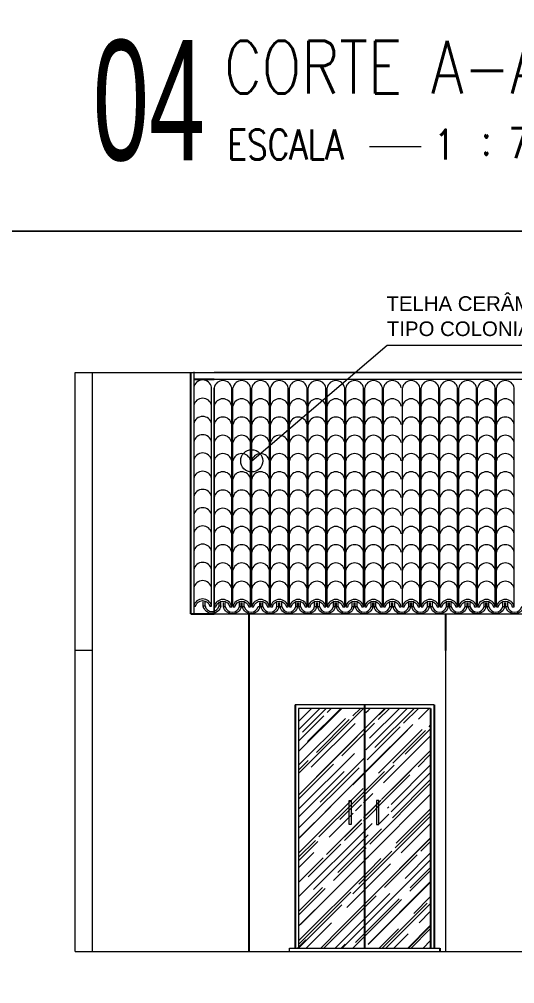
# Model space of a CAD drawing. Header units: millimetres. Extents: x 1345 to 2117, y 1214 to 1365.
# Drawn here: x 1879.66 to 1883.94, y 1279.62 to 1287.95 of the extents above; entities that cross this region are included whole.
import ezdxf
from ezdxf.enums import TextEntityAlignment as Align

# ---------------------------------------------------------------- set-up
doc = ezdxf.new("R2010")
doc.units = ezdxf.units.MM
doc.header["$LTSCALE"] = 0.5
doc.linetypes.add('HIDDEN2', pattern=[0.1875, 0.125, -0.0625])
for name, color, linetype in [('02', 2, 'Continuous'), ('10', 254, 'Continuous'), ('COTAS', 7, 'Continuous'), ('DIVERSOS', 4, 'Continuous'), ('PAGPISO', 8, 'Continuous'), ('parede', 2, 'Continuous'), ('texto pequeno', 3, 'Continuous'), ('V5', 4, 'Continuous')]:
    doc.layers.add(name, color=color, linetype=linetype)
for name, color, linetype, lineweight in [('E-TXT-G', 3, 'Continuous', 30), ('E-TXT-W', 7, 'Continuous', 15), ('E-TXT-Y', 2, 'Continuous', 40)]:
    doc.layers.add(name, color=color, linetype=linetype, lineweight=lineweight)
doc.styles.add('REG140', font='romans.shx', dxfattribs={"width": 0.8, "height": 0.35})
doc.styles.add('REG80', font='romans.shx', dxfattribs={"width": 0.8, "height": 0.1})
doc.styles.add('SANSSERIF', font='sas_____.pfb', dxfattribs={"height": 1})
doc.styles.add('SANSSERIF2', font='sanssb__.ttf', dxfattribs={"width": 0.8})

# ---------------------------------------------------------------- blocks, each defined once
blk = doc.blocks.new('IND_DES')
at = {"layer": 'E-TXT-W'}
blk.add_line((0.0269, -0.2428), (0.1984, -0.2428), dxfattribs=at)
at = {"layer": 'E-TXT-G', "style": 'REG80', "width": 0.8}
for s, p in [('ESCALA', (-0.4463, -0.2864)), ('1', (0.2426, -0.2864)), (':', (0.3988, -0.2706))]:
    blk.add_text(s, height=0.1, dxfattribs=at).set_placement(p)
blk.add_attdef('ESCALA', (0.4897, -0.2812), '', height=0.1, dxfattribs=at)
at = {"layer": 'E-TXT-W', "style": 'SANSSERIF2', "width": 0.6}
blk.add_attdef('00', text='', height=0.4, dxfattribs=at).set_placement((-0.7083, -0.2881), align=Align.CENTER)
at = {"layer": 'E-TXT-Y', "style": 'REG140', "width": 0.8}
for tag, p in [('PROJETO', (-0.4563, 0.1829)), ('DESENHO', (-0.4582, -0.0658))]:
    blk.add_attdef(tag, p, '', height=0.175, dxfattribs=at)

msp = doc.modelspace()

# ---------------------------------------------------------------- linework, layer by layer
at = {"color": 4, "linetype": 'ByBlock'}
for p, q in [((1881.1433, 1282.8159), (1881.1433, 1284.8989)), ((1881.3433, 1284.8389), (1881.1684, 1284.8389))]:
    msp.add_line(p, q, dxfattribs=at)
at = {"lineweight": 18}
for p, q in [((1881.2496, 1282.8833), (1881.2496, 1282.9184)), ((1881.2652, 1282.8833), (1881.2652, 1282.9184)), ((1881.3865, 1282.8833), (1881.3865, 1282.9184)), ((1881.402, 1282.8833), (1881.402, 1282.9184)), ((1881.4246, 1282.878), (1881.4246, 1282.9131)), ((1881.4402, 1282.878), (1881.4402, 1282.9131)), ((1881.5614, 1282.878), (1881.5614, 1282.9131)), ((1881.577, 1282.878), (1881.577, 1282.9131)), ((1881.5872, 1282.878), (1881.5872, 1282.9131)), ((1881.6027, 1282.878), (1881.6027, 1282.9131)), ((1881.7396, 1282.878), (1881.7396, 1282.9131)), ((1881.7497, 1282.878), (1881.7497, 1282.9131)), ((1881.7653, 1282.878), (1881.7653, 1282.9131)), ((1881.8866, 1282.878), (1881.8866, 1282.9131)), ((1881.9021, 1282.878), (1881.9021, 1282.9131)), ((1881.9123, 1282.878), (1881.9123, 1282.9131)), ((1881.9279, 1282.878), (1881.9279, 1282.9131)), ((1882.0491, 1282.878), (1882.0491, 1282.9131)), ((1882.0647, 1282.878), (1882.0647, 1282.9131)), ((1882.0749, 1282.878), (1882.0749, 1282.9131)), ((1882.0905, 1282.878), (1882.0905, 1282.9131)), ((1882.2117, 1282.878), (1882.2117, 1282.9131)), ((1882.2273, 1282.878), (1882.2273, 1282.9131)), ((1882.2374, 1282.878), (1882.2374, 1282.9131)), ((1882.253, 1282.878), (1882.253, 1282.9131)), ((1882.3743, 1282.878), (1882.3743, 1282.9131)), ((1882.3898, 1282.878), (1882.3898, 1282.9131)), ((1882.4, 1282.878), (1882.4, 1282.9131)), ((1882.4156, 1282.878), (1882.4156, 1282.9131)), ((1882.5368, 1282.878), (1882.5368, 1282.9131)), ((1882.5524, 1282.878), (1882.5524, 1282.9131)), ((1882.5626, 1282.878), (1882.5626, 1282.9131)), ((1882.5782, 1282.878), (1882.5782, 1282.9131)), ((1882.6994, 1282.878), (1882.6994, 1282.9131)), ((1882.715, 1282.878), (1882.715, 1282.9131)), ((1882.7251, 1282.878), (1882.7251, 1282.9131)), ((1882.7407, 1282.878), (1882.7407, 1282.9131)), ((1882.862, 1282.878), (1882.862, 1282.9131)), ((1882.8776, 1282.878), (1882.8776, 1282.9131)), ((1882.8877, 1282.878), (1882.8877, 1282.9131)), ((1882.9033, 1282.878), (1882.9033, 1282.9131)), ((1883.0245, 1282.878), (1883.0245, 1282.9131)), ((1883.0401, 1282.878), (1883.0401, 1282.9131)), ((1883.0503, 1282.878), (1883.0503, 1282.9131)), ((1883.0659, 1282.878), (1883.0659, 1282.9131)), ((1883.1871, 1282.878), (1883.1871, 1282.9131)), ((1883.2027, 1282.878), (1883.2027, 1282.9131)), ((1883.2129, 1282.878), (1883.2129, 1282.9131)), ((1883.2284, 1282.878), (1883.2284, 1282.9131)), ((1883.3497, 1282.878), (1883.3497, 1282.9131)), ((1883.3653, 1282.878), (1883.3653, 1282.9131)), ((1883.3754, 1282.878), (1883.3754, 1282.9131)), ((1883.391, 1282.878), (1883.391, 1282.9131)), ((1883.5123, 1282.878), (1883.5123, 1282.9131)), ((1883.5278, 1282.878), (1883.5278, 1282.9131)), ((1883.538, 1282.878), (1883.538, 1282.9131)), ((1883.5536, 1282.878), (1883.5536, 1282.9131)), ((1883.6748, 1282.878), (1883.6748, 1282.9131)), ((1883.6904, 1282.878), (1883.6904, 1282.9131)), ((1883.7006, 1282.878), (1883.7006, 1282.9131)), ((1883.7162, 1282.878), (1883.7162, 1282.9131)), ((1883.8374, 1282.878), (1883.8374, 1282.9131)), ((1883.853, 1282.878), (1883.853, 1282.9131)), ((1883.8631, 1282.878), (1883.8631, 1282.9131)), ((1883.8787, 1282.878), (1883.8787, 1282.9131)), ((1881.3433, 1282.8159), (1882.9691, 1282.8159)), ((1881.9936, 1282.8159), (1883.6193, 1282.8159)), ((1882.6439, 1282.8159), (1884.2696, 1282.8159)), ((1883.2941, 1282.8159), (1884.9199, 1282.8159))]:
    msp.add_line(p, q, dxfattribs=at)
at = {"color": 7, "linetype": 'ByBlock'}
for p, q in [((1881.1433, 1282.8159), (1881.3433, 1282.8159)), ((1882.0433, 1282.0289), (1882.0433, 1279.9289)), ((1882.6433, 1282.0289), (1882.6433, 1279.9289)), ((1883.2133, 1281.9989), (1883.2133, 1279.9289)), ((1883.2433, 1282.0289), (1883.2433, 1279.9289)), ((1883.2933, 1279.9289), (1883.2933, 1279.8989))]:
    msp.add_line(p, q, dxfattribs=at)
at = {"color": 2, "linetype": 'ByBlock'}
for p, q in [((1881.6433, 1282.8176), (1881.6433, 1279.8989)), ((1883.3433, 1282.4989), (1883.3433, 1282.8159))]:
    msp.add_line(p, q, dxfattribs=at)
at = {"lineweight": 18, "flags": 128}
for points in [[(1881.1684, 1282.8812), (1881.1839, 1282.8812, -0.788263), (1881.3052, 1282.8812), (1881.3208, 1282.8812, 0.827036)], [(1881.3433, 1282.8759), (1881.3589, 1282.8759, -0.788263), (1881.4801, 1282.8759), (1881.4957, 1282.8759, 0.827036)], [(1881.5059, 1282.8759), (1881.5215, 1282.8759, -0.788263), (1881.6427, 1282.8759), (1881.6583, 1282.8759, 0.827036)], [(1881.6684, 1282.8759), (1881.684, 1282.8759, -0.788263), (1881.8053, 1282.8759), (1881.8209, 1282.8759, 0.827036)], [(1881.831, 1282.8759), (1881.8466, 1282.8759, -0.788263), (1881.9678, 1282.8759), (1881.9834, 1282.8759, 0.827036)], [(1881.9936, 1282.8759), (1882.0092, 1282.8759, -0.788263), (1882.1304, 1282.8759), (1882.146, 1282.8759, 0.827036)], [(1882.1562, 1282.8759), (1882.1717, 1282.8759, -0.788263), (1882.293, 1282.8759), (1882.3086, 1282.8759, 0.827036)], [(1882.3187, 1282.8759), (1882.3343, 1282.8759, -0.788263), (1882.4555, 1282.8759), (1882.4711, 1282.8759, 0.827036)], [(1882.4813, 1282.8759), (1882.4969, 1282.8759, -0.788263), (1882.6181, 1282.8759), (1882.6337, 1282.8759, 0.827036)], [(1882.6439, 1282.8759), (1882.6594, 1282.8759, -0.788263), (1882.7807, 1282.8759), (1882.7963, 1282.8759, 0.827036)], [(1882.8064, 1282.8759), (1882.822, 1282.8759, -0.788263), (1882.9433, 1282.8759), (1882.9588, 1282.8759, 0.827036)], [(1882.969, 1282.8759), (1882.9846, 1282.8759, -0.788263), (1883.1058, 1282.8759), (1883.1214, 1282.8759, 0.827036)], [(1883.1316, 1282.8759), (1883.1472, 1282.8759, -0.788263), (1883.2684, 1282.8759), (1883.284, 1282.8759, 0.827036)], [(1883.2941, 1282.8759), (1883.3097, 1282.8759, -0.788263), (1883.431, 1282.8759), (1883.4466, 1282.8759, 0.827036)], [(1883.4567, 1282.8759), (1883.4723, 1282.8759, -0.788263), (1883.5935, 1282.8759), (1883.6091, 1282.8759, 0.827036)], [(1883.6193, 1282.8759), (1883.6349, 1282.8759, -0.788263), (1883.7561, 1282.8759), (1883.7717, 1282.8759, 0.827036)], [(1883.7819, 1282.8759), (1883.7974, 1282.8759, -0.788263), (1883.9187, 1282.8759), (1883.9343, 1282.8759, 0.827036)], [(1881.2496, 1282.8833), (1881.2652, 1282.8833, 0.788263), (1881.3865, 1282.8833), (1881.402, 1282.8833, -0.827036)], [(1881.4246, 1282.878), (1881.4402, 1282.878, 0.788263), (1881.5614, 1282.878), (1881.577, 1282.878, -0.827036)], [(1881.5872, 1282.878), (1881.6027, 1282.878, 0.788263), (1881.724, 1282.878), (1881.7396, 1282.878, -0.827036)], [(1881.7497, 1282.878), (1881.7653, 1282.878, 0.788263), (1881.8866, 1282.878), (1881.9021, 1282.878, -0.827036)], [(1881.9123, 1282.878), (1881.9279, 1282.878, 0.788263), (1882.0491, 1282.878), (1882.0647, 1282.878, -0.827036)], [(1882.0749, 1282.878), (1882.0905, 1282.878, 0.788263), (1882.2117, 1282.878), (1882.2273, 1282.878, -0.827036)], [(1882.2374, 1282.878), (1882.253, 1282.878, 0.788263), (1882.3743, 1282.878), (1882.3898, 1282.878, -0.827036)], [(1882.4, 1282.878), (1882.4156, 1282.878, 0.788263), (1882.5368, 1282.878), (1882.5524, 1282.878, -0.827036)], [(1882.5626, 1282.878), (1882.5782, 1282.878, 0.788263), (1882.6994, 1282.878), (1882.715, 1282.878, -0.827036)], [(1882.7251, 1282.878), (1882.7407, 1282.878, 0.788263), (1882.862, 1282.878), (1882.8776, 1282.878, -0.827036)], [(1882.8877, 1282.878), (1882.9033, 1282.878, 0.788263), (1883.0245, 1282.878), (1883.0401, 1282.878, -0.827036)], [(1883.0503, 1282.878), (1883.0659, 1282.878, 0.788263), (1883.1871, 1282.878), (1883.2027, 1282.878, -0.827036)], [(1883.2129, 1282.878), (1883.2284, 1282.878, 0.788263), (1883.3497, 1282.878), (1883.3653, 1282.878, -0.827036)], [(1883.3754, 1282.878), (1883.391, 1282.878, 0.788263), (1883.5123, 1282.878), (1883.5278, 1282.878, -0.827036)], [(1883.538, 1282.878), (1883.5536, 1282.878, 0.788263), (1883.6748, 1282.878), (1883.6904, 1282.878, -0.827036)], [(1883.7006, 1282.878), (1883.7162, 1282.878, 0.788263), (1883.8374, 1282.878), (1883.853, 1282.878, -0.827036)], [(1883.8631, 1282.878), (1883.8787, 1282.878, 0.788263), (1884, 1282.878), (1884.0155, 1282.878, -0.827036)]]:
    msp.add_lwpolyline(points, format="xyb", close=True, dxfattribs=at)
for points in [[(1882.9691, 1282.8151, -0.378735), (1882.8877, 1282.878), (1882.9033, 1282.878, 0.369975), (1882.9691, 1282.8304)], [(1883.6193, 1282.8151, -0.378735), (1883.538, 1282.878), (1883.5536, 1282.878, 0.369975), (1883.6193, 1282.8304)]]:
    msp.add_lwpolyline(points, format="xyb", dxfattribs=at)
at = {"layer": '02', "color": 0, "linetype": 'HIDDEN2', "lineweight": 18}
msp.add_line((1880.2933, 1284.8989), (1881.0933, 1284.8989), dxfattribs=at)
at = {"layer": '02', "lineweight": 18}
for points in [[(1877.6411, 1295.292), (1890.1586, 1295.292), (1890.1586, 1286.1196), (1877.6411, 1286.1196)], [(1877.6411, 1286.1196), (1890.1612, 1286.1196), (1890.1612, 1277.667), (1877.6411, 1277.667)]]:
    msp.add_lwpolyline(points, close=True, dxfattribs=at)
at = {"layer": '10', "lineweight": 18}
for p, q in [((1883.2133, 1281.9989), (1882.0733, 1281.9989)), ((1882.0733, 1281.9989), (1882.0733, 1279.9289)), ((1881.9933, 1279.8989), (1881.9933, 1279.9289)), ((1881.9933, 1279.9289), (1883.2933, 1279.9289)), ((1881.9933, 1279.8989), (1883.2933, 1279.8989))]:
    msp.add_line(p, q, dxfattribs=at)
for points in [[(1883.2433, 1282.0289), (1882.0433, 1282.0289)], [(1882.0433, 1279.9289), (1883.2933, 1279.9289)]]:
    msp.add_lwpolyline(points, dxfattribs=at)
at = {"layer": 'COTAS', "lineweight": 18}
for p, q in [((1880.1433, 1284.8989), (1887.1433, 1284.8989)), ((1880.1433, 1282.4489), (1880.1433, 1284.8989)), ((1880.2933, 1282.4989), (1880.2933, 1284.8989))]:
    msp.add_line(p, q, dxfattribs=at)
for points in [[(1882.5089, 1281.2041), (1882.5281, 1281.2041), (1882.5281, 1280.9959), (1882.5089, 1280.9959)], [(1882.7649, 1281.2041), (1882.7457, 1281.2041), (1882.7457, 1280.9959), (1882.7649, 1280.9959)]]:
    msp.add_lwpolyline(points, close=True, dxfattribs=at)
at = {"layer": 'DIVERSOS', "lineweight": 18}
for p, q in [((1881.6685, 1284.1361), (1882.8391, 1285.135)), ((1882.8391, 1285.135), (1884.4402, 1285.135)), ((1881.1684, 1284.9042), (1881.1684, 1282.8212)), ((1881.3433, 1284.7659), (1881.3433, 1282.8159))]:
    msp.add_line(p, q, dxfattribs=at)
msp.add_circle((1881.6685, 1284.1361), 0.0956, dxfattribs=at)
at = {"layer": 'PAGPISO', "lineweight": 18}
for p, q in [((1882.0733, 1281.8148), (1882.2574, 1281.9989)), ((1882.0733, 1281.6262), (1882.446, 1281.9989)), ((1882.0733, 1281.4376), (1882.6346, 1281.9989)), ((1882.0733, 1281.8865), (1882.1858, 1281.9989)), ((1882.1068, 1281.7936), (1882.3121, 1281.9989)), ((1882.1511, 1281.7115), (1882.4385, 1281.9989)), ((1882.3208, 1281.9642), (1882.3555, 1281.9989)), ((1882.5405, 1281.9331), (1882.6063, 1281.9989)), ((1882.6733, 1281.6605), (1883.0118, 1281.9989)), ((1882.6733, 1281.9811), (1882.6912, 1281.9989)), ((1882.6733, 1281.8547), (1882.8175, 1281.9989)), ((1882.6867, 1281.7417), (1882.9439, 1281.9989)), ((1882.731, 1281.6597), (1883.0703, 1281.9989)), ((1882.7602, 1281.902), (1882.8572, 1281.9989)), ((1882.7677, 1281.9435), (1882.8232, 1281.9989)), ((1882.9799, 1281.8709), (1883.108, 1281.9989)), ((1883.1072, 1281.9058), (1883.2004, 1281.9989)), ((1883.1902, 1281.9925), (1883.1966, 1281.9989)), ((1882.0733, 1281.7167), (1882.2897, 1281.9331)), ((1882.0733, 1281.5074), (1882.4783, 1281.9124)), ((1882.6546, 1281.9623), (1882.6733, 1281.9811)), ((1882.1831, 1281.4909), (1882.5603, 1281.8681)), ((1882.2265, 1281.6191), (1882.5094, 1281.902)), ((1882.2274, 1281.4088), (1882.6733, 1281.8547)), ((1882.6733, 1281.8151), (1882.7291, 1281.8709)), ((1882.6733, 1281.4756), (1883.0582, 1281.8605)), ((1882.6733, 1281.5643), (1882.9488, 1281.8398)), ((1883.1996, 1281.8398), (1883.2133, 1281.8535)), ((1882.0733, 1281.249), (1882.5792, 1281.7549)), ((1882.4462, 1281.588), (1882.6733, 1281.8151)), ((1882.6733, 1281.4719), (1883.0129, 1281.8115)), ((1882.763, 1281.439), (1883.1402, 1281.8162)), ((1882.8073, 1281.357), (1883.2133, 1281.7629)), ((1882.8856, 1281.5258), (1883.1685, 1281.8086)), ((1882.994, 1281.604), (1883.2133, 1281.8233)), ((1882.0733, 1281.1283), (1882.5546, 1281.6097)), ((1882.6546, 1281.6417), (1882.6733, 1281.6605)), ((1882.8809, 1281.3023), (1883.2133, 1281.6347)), ((1883.1053, 1281.4947), (1883.2133, 1281.6026)), ((1882.0733, 1281.4659), (1882.1558, 1281.5484)), ((1882.0733, 1281.2151), (1882.3755, 1281.5173)), ((1882.2595, 1281.1882), (1882.6367, 1281.5654)), ((1882.6659, 1281.5569), (1882.6733, 1281.5643)), ((1882.6733, 1281.2833), (1882.8998, 1281.5097)), ((1882.7898, 1281.2131), (1883.1345, 1281.5578)), ((1882.8713, 1281.1682), (1883.2133, 1281.5102)), ((1882.0733, 1280.9643), (1882.5952, 1281.4862)), ((1882.0733, 1281.0605), (1882.466, 1281.4532)), ((1882.3038, 1281.1062), (1882.6733, 1281.4756)), ((1882.5414, 1281.34), (1882.6733, 1281.4719)), ((1882.6733, 1281.3135), (1882.8149, 1281.455)), ((1882.8013, 1281.1906), (1883.0346, 1281.4239)), ((1882.8713, 1281.1041), (1883.2133, 1281.4461)), ((1882.6885, 1280.8271), (1883.2133, 1281.3518)), ((1882.8837, 1281.0543), (1883.2133, 1281.3839)), ((1882.0733, 1280.7493), (1882.631, 1281.307)), ((1882.5645, 1281.2047), (1882.6733, 1281.3135)), ((1882.5645, 1281.1745), (1882.6733, 1281.2833)), ((1882.6733, 1281.2229), (1882.7131, 1281.2627)), ((1882.6733, 1280.7175), (1883.2133, 1281.2575)), ((1882.6733, 1280.7175), (1883.2133, 1281.2575)), ((1882.2491, 1280.8893), (1882.5645, 1281.2047)), ((1882.4283, 1281.0383), (1882.5645, 1281.1745)), ((1882.5645, 1281.1142), (1882.6153, 1281.1649)), ((1882.6345, 1281.1842), (1882.6733, 1281.2229)), ((1882.6733, 1281.0966), (1882.7821, 1281.2054)), ((1882.6733, 1281.0947), (1882.7821, 1281.2035)), ((1882.6733, 1281.0626), (1882.8013, 1281.1906)), ((1882.0733, 1280.8719), (1882.3529, 1281.1514)), ((1882.3359, 1280.8855), (1882.5453, 1281.0949)), ((1882.6345, 1281.0578), (1882.6733, 1281.0966)), ((1882.6345, 1281.0559), (1882.6733, 1281.0947)), ((1882.8013, 1281.0341), (1882.8521, 1281.0849)), ((1882.8394, 1281.1363), (1882.8521, 1281.149)), ((1882.9082, 1280.7959), (1883.2133, 1281.101)), ((1882.9158, 1280.8337), (1883.2133, 1281.1312)), ((1882.0733, 1280.8756), (1882.2095, 1281.0119)), ((1882.3151, 1280.7365), (1882.6153, 1281.0367)), ((1882.3802, 1280.8035), (1882.6153, 1281.0386)), ((1882.4688, 1280.8582), (1882.618, 1281.0073)), ((1882.6345, 1281.0239), (1882.6733, 1281.0626)), ((1882.6733, 1280.5289), (1883.2133, 1281.0689)), ((1882.6733, 1280.9702), (1882.7074, 1281.0043)), ((1882.7677, 1281.0006), (1882.8013, 1281.0341)), ((1882.9601, 1280.7516), (1883.2133, 1281.0048)), ((1882.0733, 1280.3702), (1882.6733, 1280.9702)), ((1882.6733, 1280.8439), (1882.7894, 1280.96)), ((1882.0733, 1280.7135), (1882.218, 1280.8582)), ((1882.0733, 1280.6833), (1882.2397, 1280.8497)), ((1882.202, 1280.4348), (1882.6733, 1280.9061)), ((1882.4123, 1280.5828), (1882.6733, 1280.8439)), ((1882.6733, 1280.9061), (1882.6735, 1280.9063)), ((1882.6733, 1280.3404), (1883.2133, 1280.8804)), ((1882.6733, 1280.3385), (1883.2133, 1280.8785)), ((1883.1279, 1280.7648), (1883.2133, 1280.8502)), ((1882.0733, 1280.6229), (1882.2039, 1280.7535)), ((1882.1548, 1280.5442), (1882.4377, 1280.8271)), ((1882.3745, 1280.5131), (1882.6574, 1280.7959)), ((1882.6733, 1280.561), (1882.8771, 1280.7648)), ((1882.9922, 1280.531), (1883.2133, 1280.7521)), ((1882.0733, 1280.4966), (1882.2859, 1280.7092)), ((1882.4566, 1280.5008), (1882.6733, 1280.7175)), ((1882.6546, 1280.6988), (1882.6733, 1280.7175)), ((1882.6733, 1280.5912), (1882.7838, 1280.7017)), ((1882.6733, 1280.1518), (1883.2133, 1280.6918)), ((1882.8139, 1280.4508), (1883.0968, 1280.7337)), ((1882.0733, 1279.9912), (1882.6733, 1280.5912)), ((1882.0888, 1280.1331), (1882.5603, 1280.6045)), ((1882.6733, 1280.4648), (1882.8658, 1280.6573)), ((1883.0337, 1280.4197), (1883.2133, 1280.5994)), ((1883.0365, 1280.4489), (1883.2133, 1280.6258)), ((1882.5414, 1280.3971), (1882.6733, 1280.5289)), ((1882.5942, 1280.4819), (1882.6733, 1280.561)), ((1882.6733, 1279.9632), (1883.2133, 1280.5032)), ((1882.6733, 1279.9594), (1883.2133, 1280.4994)), ((1882.0733, 1280.2439), (1882.2803, 1280.4508)), ((1882.0733, 1280.2118), (1882.3038, 1280.4423)), ((1882.4886, 1280.2802), (1882.6733, 1280.4648)), ((1882.0733, 1279.961), (1882.5235, 1280.4112)), ((1882.0733, 1280.1175), (1882.3623, 1280.4065)), ((1882.4283, 1280.0953), (1882.6733, 1280.3404)), ((1882.533, 1280.1981), (1882.6733, 1280.3385)), ((1882.6733, 1280.2121), (1882.8602, 1280.399)), ((1882.6733, 1280.3102), (1882.7432, 1280.3801)), ((1882.6733, 1280.0858), (1882.9422, 1280.3547)), ((1882.6733, 1280.0594), (1882.9629, 1280.349)), ((1883.0685, 1280.2283), (1883.2133, 1280.3731)), ((1882.0733, 1279.9289), (1882.4472, 1280.3028)), ((1882.2921, 1279.9289), (1882.6733, 1280.3102)), ((1882.7937, 1279.9289), (1883.1826, 1280.3179)), ((1882.8276, 1279.9289), (1883.2133, 1280.3146)), ((1883.1129, 1280.1463), (1883.2133, 1280.2467)), ((1882.3901, 1279.9289), (1882.6733, 1280.2121)), ((1882.1374, 1279.9289), (1882.3566, 1280.1482)), ((1882.2638, 1279.9289), (1882.4387, 1280.1038)), ((1882.4505, 1279.9289), (1882.6733, 1280.1518)), ((1882.565, 1279.9775), (1882.6733, 1280.0858)), ((1882.7692, 1279.9289), (1882.9365, 1280.0963)), ((1883.0138, 1279.9265), (1883.2133, 1280.126)), ((1883.0194, 1279.9265), (1883.2133, 1280.1204)), ((1883.0421, 1279.9265), (1883.2133, 1280.0977)), ((1882.0625, 1279.9289), (1882.1346, 1280.0011)), ((1882.5429, 1279.9289), (1882.6733, 1280.0594)), ((1882.8955, 1279.9289), (1883.0186, 1280.052)), ((1882.4396, 1279.9289), (1882.4739, 1279.9632)), ((1882.4434, 1279.9289), (1882.4739, 1279.9594)), ((1883.1482, 1279.9289), (1883.2133, 1279.994)), ((1883.2048, 1279.9289), (1883.2133, 1279.9374))]:
    msp.add_line(p, q, dxfattribs=at)
at = {"layer": 'parede', "lineweight": 18}
for p, q in [((1880.2933, 1282.4989), (1880.1433, 1282.4989)), ((1880.1433, 1279.8989), (1880.1433, 1282.4989)), ((1880.2933, 1279.8989), (1880.2933, 1282.4989)), ((1883.3433, 1279.8989), (1883.3433, 1282.4989)), ((1880.1433, 1279.8989), (1887.1433, 1279.8989))]:
    msp.add_line(p, q, dxfattribs=at)
at = {"layer": 'V5', "lineweight": 18}
for p, q in [((1886.9933, 1284.8989), (1881.3433, 1284.8989)), ((1886.9933, 1284.8389), (1881.3433, 1284.8389)), ((1881.3208, 1282.8833), (1881.3208, 1284.7712)), ((1881.3433, 1282.8159), (1881.3433, 1284.7659)), ((1881.4957, 1282.878), (1881.4957, 1284.7659)), ((1881.5059, 1282.878), (1881.5059, 1284.7659)), ((1881.6583, 1282.878), (1881.6583, 1284.7659)), ((1881.6684, 1282.878), (1881.6684, 1284.7659)), ((1881.8209, 1282.878), (1881.8209, 1284.7659)), ((1881.831, 1282.878), (1881.831, 1284.7659)), ((1881.9834, 1282.878), (1881.9834, 1284.7659)), ((1881.9936, 1282.878), (1881.9936, 1284.7659)), ((1882.146, 1282.878), (1882.146, 1284.7659)), ((1882.1562, 1282.878), (1882.1562, 1284.7659)), ((1882.3086, 1282.878), (1882.3086, 1284.7659)), ((1882.3187, 1282.878), (1882.3187, 1284.7659)), ((1882.4711, 1282.878), (1882.4711, 1284.7659)), ((1882.4813, 1282.878), (1882.4813, 1284.7659)), ((1882.6337, 1282.878), (1882.6337, 1284.7659)), ((1882.6439, 1282.878), (1882.6439, 1284.7659)), ((1882.7963, 1282.878), (1882.7963, 1284.7659)), ((1882.8064, 1282.878), (1882.8064, 1284.7659)), ((1882.969, 1282.878), (1882.969, 1284.7659)), ((1883.1214, 1282.878), (1883.1214, 1284.7659)), ((1883.1316, 1282.878), (1883.1316, 1284.7659)), ((1883.284, 1282.878), (1883.284, 1284.7659)), ((1883.2941, 1282.878), (1883.2941, 1284.7659)), ((1883.4466, 1282.878), (1883.4466, 1284.7659)), ((1883.4567, 1282.878), (1883.4567, 1284.7659)), ((1883.6091, 1282.878), (1883.6091, 1284.7659)), ((1883.6193, 1282.878), (1883.6193, 1284.7659)), ((1883.7717, 1282.878), (1883.7717, 1284.7659)), ((1883.7819, 1282.878), (1883.7819, 1284.7659)), ((1883.9343, 1282.878), (1883.9343, 1284.7659))]:
    msp.add_line(p, q, dxfattribs=at)
for centre, start, end in [((1881.2446, 1284.7566), 10.81608, 169.18392), ((1881.4195, 1284.7514), 10.81608, 169.18392), ((1881.5821, 1284.7514), 10.81608, 169.18392), ((1881.7446, 1284.7514), 10.81608, 169.18392), ((1881.9072, 1284.7514), 10.81608, 169.18392), ((1882.0698, 1284.7514), 10.81608, 169.18392), ((1882.2324, 1284.7514), 10.81608, 169.18392), ((1882.3949, 1284.7514), 10.81608, 169.18392), ((1882.5575, 1284.7514), 10.81608, 169.18392), ((1882.7201, 1284.7514), 10.81608, 169.18392), ((1882.8826, 1284.7514), 10.81608, 169.18392), ((1883.0452, 1284.7514), 10.81608, 169.18392), ((1883.2078, 1284.7514), 10.81608, 169.18392), ((1883.3703, 1284.7514), 10.81608, 169.18392), ((1883.5329, 1284.7514), 10.81608, 169.18392), ((1883.6955, 1284.7514), 10.81608, 169.18392), ((1883.8581, 1284.7514), 10.81608, 169.18392), ((1881.2446, 1284.5991), 10.81608, 169.18392), ((1881.4195, 1284.5939), 10.81608, 169.18392), ((1881.5821, 1284.5939), 10.81608, 169.18392), ((1881.7446, 1284.5939), 10.81608, 169.18392), ((1881.9072, 1284.5939), 10.81608, 169.18392), ((1882.0698, 1284.5939), 10.81608, 169.18392), ((1882.2324, 1284.5939), 10.81608, 169.18392), ((1882.3949, 1284.5939), 10.81608, 169.18392), ((1882.5575, 1284.5939), 10.81608, 169.18392), ((1882.7201, 1284.5939), 10.81608, 169.18392), ((1882.8826, 1284.5939), 10.81608, 169.18392), ((1883.0452, 1284.5939), 10.81608, 169.18392), ((1883.2078, 1284.5939), 10.81608, 169.18392), ((1883.3703, 1284.5939), 10.81608, 169.18392), ((1883.5329, 1284.5939), 10.81608, 169.18392), ((1883.6955, 1284.5939), 10.81608, 169.18392), ((1883.8581, 1284.5939), 10.81608, 169.18392), ((1881.2446, 1284.4416), 10.81608, 169.18392), ((1881.4195, 1284.4364), 10.81608, 169.18392), ((1881.5821, 1284.4364), 10.81608, 169.18392), ((1881.7446, 1284.4364), 10.81608, 169.18392), ((1881.9072, 1284.4364), 10.81608, 169.18392), ((1882.0698, 1284.4364), 10.81608, 169.18392), ((1882.2324, 1284.4364), 10.81608, 169.18392), ((1882.3949, 1284.4364), 10.81608, 169.18392), ((1882.5575, 1284.4364), 10.81608, 169.18392), ((1882.7201, 1284.4364), 10.81608, 169.18392), ((1882.8826, 1284.4364), 10.81608, 169.18392), ((1883.0452, 1284.4364), 10.81608, 169.18392), ((1883.2078, 1284.4364), 10.81608, 169.18392), ((1883.3703, 1284.4364), 10.81608, 169.18392), ((1883.5329, 1284.4364), 10.81608, 169.18392), ((1883.6955, 1284.4364), 10.81608, 169.18392), ((1883.8581, 1284.4364), 10.81608, 169.18392), ((1881.2446, 1284.2841), 10.81608, 169.18392), ((1881.4195, 1284.2789), 10.81608, 169.18392), ((1881.5821, 1284.2789), 10.81608, 169.18392), ((1881.7446, 1284.2789), 10.81608, 169.18392), ((1881.9072, 1284.2789), 10.81608, 169.18392), ((1882.0698, 1284.2789), 10.81608, 169.18392), ((1882.2324, 1284.2789), 10.81608, 169.18392), ((1882.3949, 1284.2789), 10.81608, 169.18392), ((1882.5575, 1284.2789), 10.81608, 169.18392), ((1882.7201, 1284.2789), 10.81608, 169.18392), ((1882.8826, 1284.2789), 10.81608, 169.18392), ((1883.0452, 1284.2789), 10.81608, 169.18392), ((1883.2078, 1284.2789), 10.81608, 169.18392), ((1883.3703, 1284.2789), 10.81608, 169.18392), ((1883.5329, 1284.2789), 10.81608, 169.18392), ((1883.6955, 1284.2789), 10.81608, 169.18392), ((1883.8581, 1284.2789), 10.81608, 169.18392), ((1881.2446, 1284.1266), 10.81608, 169.18392), ((1881.4195, 1284.1214), 10.81608, 169.18392), ((1881.5821, 1284.1214), 10.81608, 169.18392), ((1881.7446, 1284.1214), 10.81608, 169.18392), ((1881.9072, 1284.1214), 10.81608, 169.18392), ((1882.0698, 1284.1214), 10.81608, 169.18392), ((1882.2324, 1284.1214), 10.81608, 169.18392), ((1882.3949, 1284.1214), 10.81608, 169.18392), ((1882.5575, 1284.1214), 10.81608, 169.18392), ((1882.7201, 1284.1214), 10.81608, 169.18392), ((1882.8826, 1284.1214), 10.81608, 169.18392), ((1883.0452, 1284.1214), 10.81608, 169.18392), ((1883.2078, 1284.1214), 10.81608, 169.18392), ((1883.3703, 1284.1214), 10.81608, 169.18392), ((1883.5329, 1284.1214), 10.81608, 169.18392), ((1883.6955, 1284.1214), 10.81608, 169.18392), ((1883.8581, 1284.1214), 10.81608, 169.18392), ((1881.2446, 1283.9691), 10.81608, 169.18392), ((1881.4195, 1283.9639), 10.81608, 169.18392), ((1881.5821, 1283.9639), 10.81608, 169.18392), ((1881.7446, 1283.9639), 10.81608, 169.18392), ((1881.9072, 1283.9639), 10.81608, 169.18392), ((1882.0698, 1283.9639), 10.81608, 169.18392), ((1882.2324, 1283.9639), 10.81608, 169.18392), ((1882.3949, 1283.9639), 10.81608, 169.18392), ((1882.5575, 1283.9639), 10.81608, 169.18392), ((1882.7201, 1283.9639), 10.81608, 169.18392), ((1882.8826, 1283.9639), 10.81608, 169.18392), ((1883.0452, 1283.9639), 10.81608, 169.18392), ((1883.2078, 1283.9639), 10.81608, 169.18392), ((1883.3703, 1283.9639), 10.81608, 169.18392), ((1883.5329, 1283.9639), 10.81608, 169.18392), ((1883.6955, 1283.9639), 10.81608, 169.18392), ((1883.8581, 1283.9639), 10.81608, 169.18392), ((1881.2446, 1283.8116), 10.81608, 169.18392), ((1881.4195, 1283.8064), 10.81608, 169.18392), ((1881.5821, 1283.8064), 10.81608, 169.18392), ((1881.7446, 1283.8064), 10.81608, 169.18392), ((1881.9072, 1283.8064), 10.81608, 169.18392), ((1882.0698, 1283.8064), 10.81608, 169.18392), ((1882.2324, 1283.8064), 10.81608, 169.18392), ((1882.3949, 1283.8064), 10.81608, 169.18392), ((1882.5575, 1283.8064), 10.81608, 169.18392), ((1882.7201, 1283.8064), 10.81608, 169.18392), ((1882.8826, 1283.8064), 10.81608, 169.18392), ((1883.0452, 1283.8064), 10.81608, 169.18392), ((1883.2078, 1283.8064), 10.81608, 169.18392), ((1883.3703, 1283.8064), 10.81608, 169.18392), ((1883.5329, 1283.8064), 10.81608, 169.18392), ((1883.6955, 1283.8064), 10.81608, 169.18392), ((1883.8581, 1283.8064), 10.81608, 169.18392), ((1881.2446, 1283.6541), 10.81608, 169.18392), ((1881.4195, 1283.6489), 10.81608, 169.18392), ((1881.5821, 1283.6489), 10.81608, 169.18392), ((1881.7446, 1283.6489), 10.81608, 169.18392), ((1881.9072, 1283.6489), 10.81608, 169.18392), ((1882.0698, 1283.6489), 10.81608, 169.18392), ((1882.2324, 1283.6489), 10.81608, 169.18392), ((1882.3949, 1283.6489), 10.81608, 169.18392), ((1882.5575, 1283.6489), 10.81608, 169.18392), ((1882.7201, 1283.6489), 10.81608, 169.18392), ((1882.8826, 1283.6489), 10.81608, 169.18392), ((1883.0452, 1283.6489), 10.81608, 169.18392), ((1883.2078, 1283.6489), 10.81608, 169.18392), ((1883.3703, 1283.6489), 10.81608, 169.18392), ((1883.5329, 1283.6489), 10.81608, 169.18392), ((1883.6955, 1283.6489), 10.81608, 169.18392), ((1883.8581, 1283.6489), 10.81608, 169.18392), ((1881.2446, 1283.4966), 10.81608, 169.18392), ((1881.4195, 1283.4914), 10.81608, 169.18392), ((1881.5821, 1283.4914), 10.81608, 169.18392), ((1881.7446, 1283.4914), 10.81608, 169.18392), ((1881.9072, 1283.4914), 10.81608, 169.18392), ((1882.0698, 1283.4914), 10.81608, 169.18392), ((1882.2324, 1283.4914), 10.81608, 169.18392), ((1882.3949, 1283.4914), 10.81608, 169.18392), ((1882.5575, 1283.4914), 10.81608, 169.18392), ((1882.7201, 1283.4914), 10.81608, 169.18392), ((1882.8826, 1283.4914), 10.81608, 169.18392), ((1883.0452, 1283.4914), 10.81608, 169.18392), ((1883.2078, 1283.4914), 10.81608, 169.18392), ((1883.3703, 1283.4914), 10.81608, 169.18392), ((1883.5329, 1283.4914), 10.81608, 169.18392), ((1883.6955, 1283.4914), 10.81608, 169.18392), ((1883.8581, 1283.4914), 10.81608, 169.18392), ((1881.2446, 1283.3391), 10.81608, 169.18392), ((1881.4195, 1283.3339), 10.81608, 169.18392), ((1881.5821, 1283.3339), 10.81608, 169.18392), ((1881.7446, 1283.3339), 10.81608, 169.18392), ((1881.9072, 1283.3339), 10.81608, 169.18392), ((1882.0698, 1283.3339), 10.81608, 169.18392), ((1882.2324, 1283.3339), 10.81608, 169.18392), ((1882.3949, 1283.3339), 10.81608, 169.18392), ((1882.5575, 1283.3339), 10.81608, 169.18392), ((1882.7201, 1283.3339), 10.81608, 169.18392), ((1882.8826, 1283.3339), 10.81608, 169.18392), ((1883.0452, 1283.3339), 10.81608, 169.18392), ((1883.2078, 1283.3339), 10.81608, 169.18392), ((1883.3703, 1283.3339), 10.81608, 169.18392), ((1883.5329, 1283.3339), 10.81608, 169.18392), ((1883.6955, 1283.3339), 10.81608, 169.18392), ((1883.8581, 1283.3339), 10.81608, 169.18392), ((1881.2446, 1283.1816), 10.81608, 169.18392), ((1881.4195, 1283.1764), 10.81608, 169.18392), ((1881.5821, 1283.1764), 10.81608, 169.18392), ((1881.7446, 1283.1764), 10.81608, 169.18392), ((1881.9072, 1283.1764), 10.81608, 169.18392), ((1882.0698, 1283.1764), 10.81608, 169.18392), ((1882.2324, 1283.1764), 10.81608, 169.18392), ((1882.3949, 1283.1764), 10.81608, 169.18392), ((1882.5575, 1283.1764), 10.81608, 169.18392), ((1882.7201, 1283.1764), 10.81608, 169.18392), ((1882.8826, 1283.1764), 10.81608, 169.18392), ((1883.0452, 1283.1764), 10.81608, 169.18392), ((1883.2078, 1283.1764), 10.81608, 169.18392), ((1883.3703, 1283.1764), 10.81608, 169.18392), ((1883.5329, 1283.1764), 10.81608, 169.18392), ((1883.6955, 1283.1764), 10.81608, 169.18392), ((1883.8581, 1283.1764), 10.81608, 169.18392), ((1881.2446, 1283.0241), 10.81608, 169.18392), ((1881.4195, 1283.0189), 10.81608, 169.18392), ((1881.5821, 1283.0189), 10.81608, 169.18392), ((1881.7446, 1283.0189), 10.81608, 169.18392), ((1881.9072, 1283.0189), 10.81608, 169.18392), ((1882.0698, 1283.0189), 10.81608, 169.18392), ((1882.2324, 1283.0189), 10.81608, 169.18392), ((1882.3949, 1283.0189), 10.81608, 169.18392), ((1882.5575, 1283.0189), 10.81608, 169.18392), ((1882.7201, 1283.0189), 10.81608, 169.18392), ((1882.8826, 1283.0189), 10.81608, 169.18392), ((1883.0452, 1283.0189), 10.81608, 169.18392), ((1883.2078, 1283.0189), 10.81608, 169.18392), ((1883.3703, 1283.0189), 10.81608, 169.18392), ((1883.5329, 1283.0189), 10.81608, 169.18392), ((1883.6955, 1283.0189), 10.81608, 169.18392), ((1883.8581, 1283.0189), 10.81608, 169.18392), ((1881.4131, 1282.7731), 33.51792, 36.46409), ((1881.5757, 1282.7731), 33.51792, 36.46409), ((1881.7383, 1282.7731), 33.51792, 36.46409)]:
    msp.add_arc(centre, 0.0776, start, end, dxfattribs=at)

# ---------------------------------------------------------------- block references
at = {"lineweight": 18}
ref = msp.add_blockref('IND_DES', (1882.6162, 1287.479), dxfattribs=dict(at, xscale=2.591993519999988, yscale=2.591993519999988, zscale=2.591993519999988))
ref.add_attrib('00', '04', dxfattribs={"layer": 'E-TXT-W', "height": 1.0368, "style": 'SANSSERIF', "width": 0.6}).set_placement((1880.7803, 1286.7322), align=Align.CENTER)
ref.add_attrib('DESENHO', 'CORTE A-A', (1881.4285, 1287.3083), dxfattribs={"layer": 'E-TXT-Y', "height": 0.4536, "style": 'REG140', "width": 0.8})
ref.add_attrib('ESCALA', '75', (1883.8856, 1286.75), dxfattribs={"layer": 'E-TXT-G', "height": 0.2592, "style": 'REG80', "width": 0.8})

# ---------------------------------------------------------------- texts
at = {"layer": 'texto pequeno', "lineweight": 18, "style": 'SANSSERIF'}
for s, p in [('TELHA CERÂMICA', (1882.8314, 1285.4313)), ('TIPO COLONIAL', (1882.8352, 1285.2137))]:
    msp.add_text(s, height=0.126, dxfattribs=at).set_placement(p)

doc.saveas('drawing.dxf')
